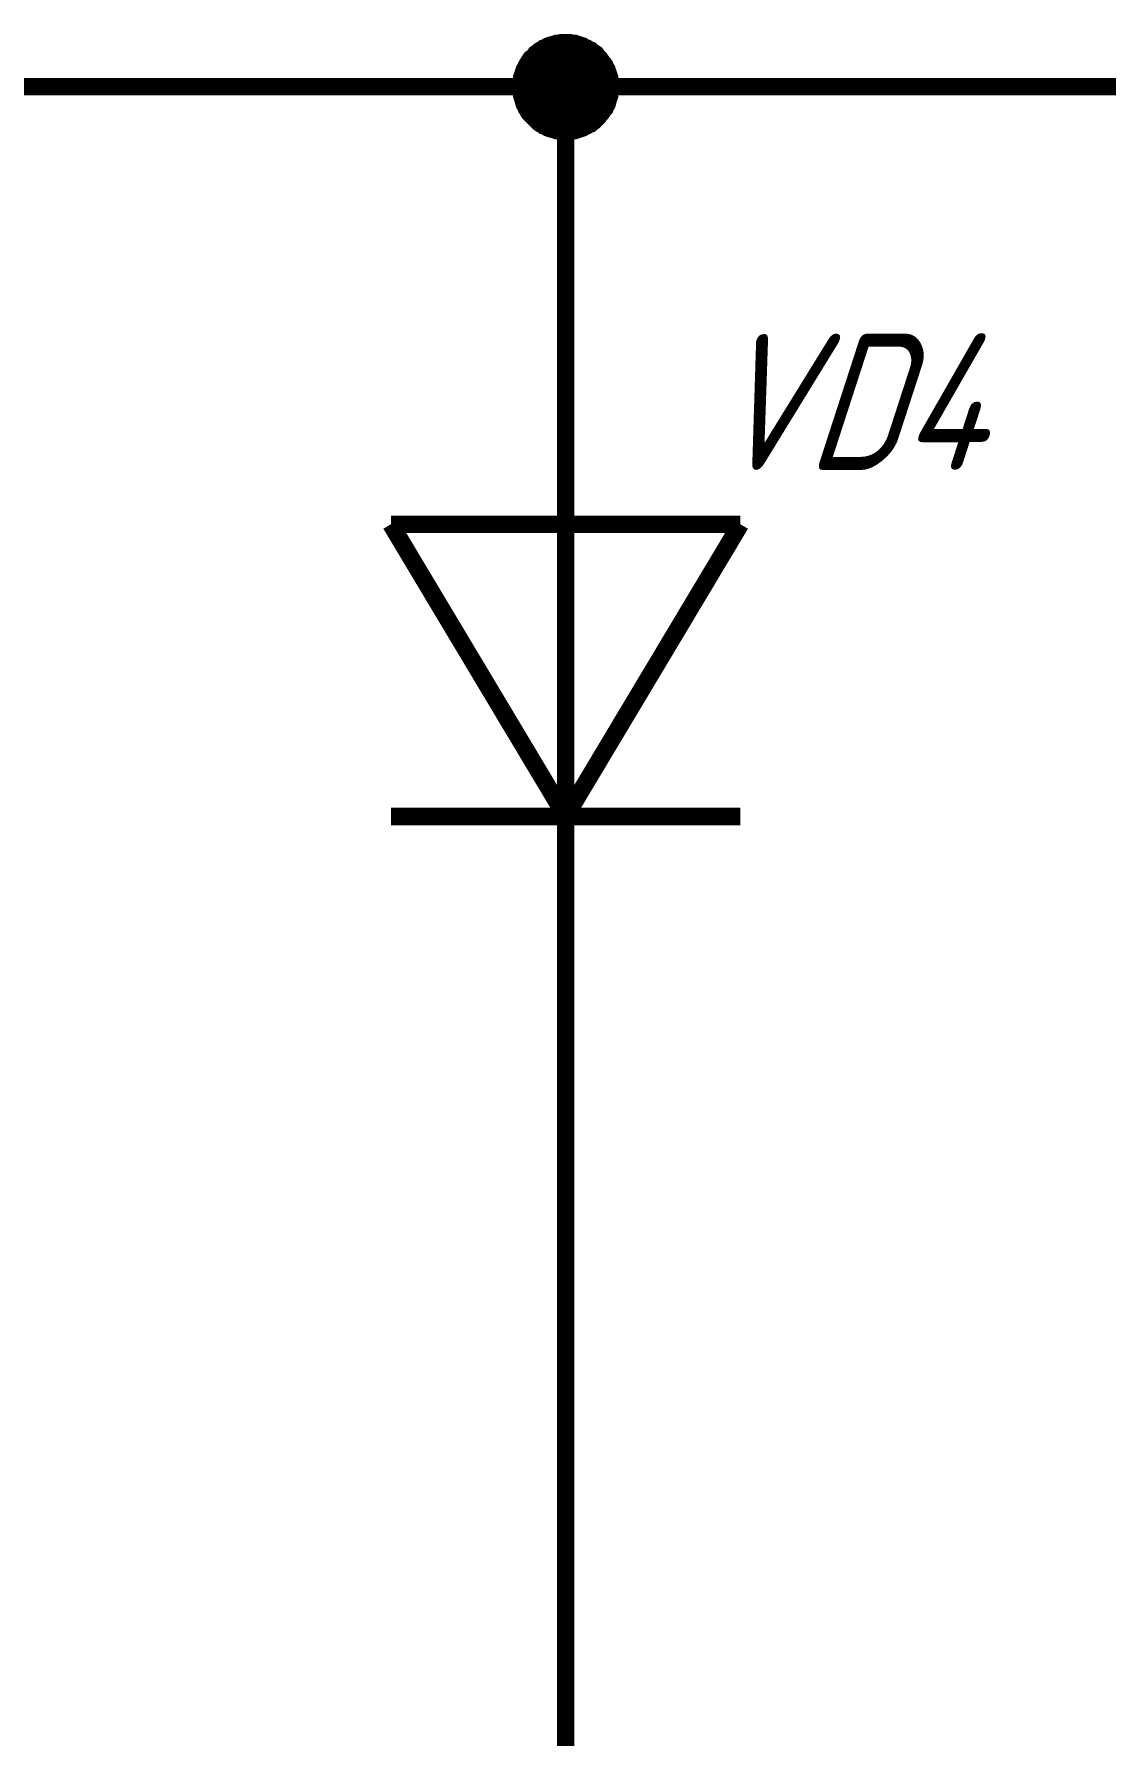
# Paper-space layout 'Layout1' of a CAD drawing. Header units: millimetres. Extents: x 0 to 420, y 0 to 297.
# Drawn here: x 186 to 204.38, y 71.88 to 101.05 of the extents above; entities that cross this region are included whole.
import ezdxf

# ---------------------------------------------------------------- set-up
doc = ezdxf.new("R2010")
doc.units = ezdxf.units.MM
doc.layers.add('Sheet', color=255, linetype='Continuous')
doc.styles.add('GOST', font='', dxfattribs={"oblique": 18})
doc.styles.get('GOST').set_extended_font_data('GOST type A')

psp = doc.layouts.get("Layout1")

# ---------------------------------------------------------------- linework, layer by layer
at = {"layer": 'Sheet'}
for points, const_width in [([(194.352, 100.15), (194.352, 100.184), (194.352, 100.229), (194.363, 100.262), (194.363, 100.307), (194.375, 100.341), (194.386, 100.375), (194.397, 100.408), (194.408, 100.442), (194.431, 100.476), (194.442, 100.509), (194.464, 100.543), (194.476, 100.566), (194.498, 100.599), (194.521, 100.633), (194.554, 100.655), (194.577, 100.678), (194.599, 100.712), (194.633, 100.734), (194.655, 100.756), (194.689, 100.779), (194.723, 100.79), (194.745, 100.813), (194.779, 100.824), (194.812, 100.846), (194.846, 100.858), (194.891, 100.869), (194.925, 100.88), (194.958, 100.891), (195.003, 100.891), (195.037, 100.902), (195.071, 100.902), (195.116, 100.902)], 0.3), ([(194.352, 100.15), (194.352, 100.184), (194.352, 100.229), (194.363, 100.262), (194.363, 100.307), (194.375, 100.341), (194.386, 100.375), (194.397, 100.408), (194.408, 100.442), (194.431, 100.476), (194.442, 100.509), (194.464, 100.543), (194.476, 100.566), (194.498, 100.599), (194.521, 100.633), (194.554, 100.655), (194.577, 100.678), (194.599, 100.712), (194.633, 100.734), (194.655, 100.756), (194.689, 100.779), (194.723, 100.79), (194.745, 100.813), (194.779, 100.824), (194.812, 100.846), (194.846, 100.858), (194.891, 100.869), (194.925, 100.88), (194.958, 100.891), (195.003, 100.891), (195.037, 100.902), (195.071, 100.902), (195.116, 100.902)], 0.3), ([(194.352, 100.15), (194.352, 100.184), (194.352, 100.229), (194.363, 100.262), (194.363, 100.307), (194.375, 100.341), (194.386, 100.375), (194.397, 100.408), (194.408, 100.442), (194.431, 100.476), (194.442, 100.509), (194.464, 100.543), (194.476, 100.566), (194.498, 100.599), (194.521, 100.633), (194.554, 100.655), (194.577, 100.678), (194.599, 100.712), (194.633, 100.734), (194.655, 100.756), (194.689, 100.779), (194.723, 100.79), (194.745, 100.813), (194.779, 100.824), (194.812, 100.846), (194.846, 100.858), (194.891, 100.869), (194.925, 100.88), (194.958, 100.891), (195.003, 100.891), (195.037, 100.902), (195.071, 100.902), (195.116, 100.902)], 0.3), ([(194.352, 100.15), (194.352, 100.184), (194.352, 100.229), (194.363, 100.262), (194.363, 100.307), (194.375, 100.341), (194.386, 100.375), (194.397, 100.408), (194.408, 100.442), (194.431, 100.476), (194.442, 100.509), (194.464, 100.543), (194.476, 100.566), (194.498, 100.599), (194.521, 100.633), (194.554, 100.655), (194.577, 100.678), (194.599, 100.712), (194.633, 100.734), (194.655, 100.756), (194.689, 100.779), (194.723, 100.79), (194.745, 100.813), (194.779, 100.824), (194.812, 100.846), (194.846, 100.858), (194.891, 100.869), (194.925, 100.88), (194.958, 100.891), (195.003, 100.891), (195.037, 100.902), (195.071, 100.902), (195.116, 100.902)], 0.3), ([(194.352, 100.15), (194.352, 100.184), (194.352, 100.229), (194.363, 100.262), (194.363, 100.307), (194.375, 100.341), (194.386, 100.375), (194.397, 100.408), (194.408, 100.442), (194.431, 100.476), (194.442, 100.509), (194.464, 100.543), (194.476, 100.566), (194.498, 100.599), (194.521, 100.633), (194.554, 100.655), (194.577, 100.678), (194.599, 100.712), (194.633, 100.734), (194.655, 100.756), (194.689, 100.779), (194.723, 100.79), (194.745, 100.813), (194.779, 100.824), (194.812, 100.846), (194.846, 100.858), (194.891, 100.869), (194.925, 100.88), (194.958, 100.891), (195.003, 100.891), (195.037, 100.902), (195.071, 100.902), (195.116, 100.902)], 0.0991), ([(194.352, 100.15), (194.352, 100.184), (194.352, 100.229), (194.363, 100.262), (194.363, 100.307), (194.375, 100.341), (194.386, 100.375), (194.397, 100.408), (194.408, 100.442), (194.431, 100.476), (194.442, 100.509), (194.464, 100.543), (194.476, 100.566), (194.498, 100.599), (194.521, 100.633), (194.554, 100.655), (194.577, 100.678), (194.599, 100.712), (194.633, 100.734), (194.655, 100.756), (194.689, 100.779), (194.723, 100.79), (194.745, 100.813), (194.779, 100.824), (194.812, 100.846), (194.846, 100.858), (194.891, 100.869), (194.925, 100.88), (194.958, 100.891), (195.003, 100.891), (195.037, 100.902), (195.071, 100.902), (195.116, 100.902)], 0.0991), ([(194.352, 100.15), (194.352, 100.184), (194.352, 100.229), (194.363, 100.262), (194.363, 100.307), (194.375, 100.341), (194.386, 100.375), (194.397, 100.408), (194.408, 100.442), (194.431, 100.476), (194.442, 100.509), (194.464, 100.543), (194.476, 100.566), (194.498, 100.599), (194.521, 100.633), (194.554, 100.655), (194.577, 100.678), (194.599, 100.712), (194.633, 100.734), (194.655, 100.756), (194.689, 100.779), (194.723, 100.79), (194.745, 100.813), (194.779, 100.824), (194.812, 100.846), (194.846, 100.858), (194.891, 100.869), (194.925, 100.88), (194.958, 100.891), (195.003, 100.891), (195.037, 100.902), (195.071, 100.902), (195.116, 100.902)], 0.0991), ([(194.352, 100.15), (194.352, 100.184), (194.352, 100.229), (194.363, 100.262), (194.363, 100.307), (194.375, 100.341), (194.386, 100.375), (194.397, 100.408), (194.408, 100.442), (194.431, 100.476), (194.442, 100.509), (194.464, 100.543), (194.476, 100.566), (194.498, 100.599), (194.521, 100.633), (194.554, 100.655), (194.577, 100.678), (194.599, 100.712), (194.633, 100.734), (194.655, 100.756), (194.689, 100.779), (194.723, 100.79), (194.745, 100.813), (194.779, 100.824), (194.812, 100.846), (194.846, 100.858), (194.891, 100.869), (194.925, 100.88), (194.958, 100.891), (195.003, 100.891), (195.037, 100.902), (195.071, 100.902), (195.116, 100.902)], 0.0991), ([(195.116, 100.902), (195.116, 100.902)], 0.3), ([(195.116, 100.902), (195.149, 100.902), (195.194, 100.902), (195.228, 100.891), (195.273, 100.891), (195.306, 100.88), (195.34, 100.869), (195.374, 100.858), (195.407, 100.846), (195.441, 100.824), (195.475, 100.813), (195.509, 100.79), (195.542, 100.779), (195.565, 100.756), (195.598, 100.734), (195.632, 100.712), (195.655, 100.678), (195.677, 100.655), (195.699, 100.633), (195.722, 100.599), (195.744, 100.566), (195.767, 100.543), (195.789, 100.509), (195.8, 100.476), (195.823, 100.442), (195.834, 100.408), (195.845, 100.375), (195.857, 100.341), (195.868, 100.307), (195.868, 100.262), (195.879, 100.229), (195.879, 100.184), (195.879, 100.15)], 0.3), ([(195.116, 100.902), (195.116, 100.902)], 0.3), ([(195.116, 100.902), (195.149, 100.902), (195.194, 100.902), (195.228, 100.891), (195.273, 100.891), (195.306, 100.88), (195.34, 100.869), (195.374, 100.858), (195.407, 100.846), (195.441, 100.824), (195.475, 100.813), (195.509, 100.79), (195.542, 100.779), (195.565, 100.756), (195.598, 100.734), (195.632, 100.712), (195.655, 100.678), (195.677, 100.655), (195.699, 100.633), (195.722, 100.599), (195.744, 100.566), (195.767, 100.543), (195.789, 100.509), (195.8, 100.476), (195.823, 100.442), (195.834, 100.408), (195.845, 100.375), (195.857, 100.341), (195.868, 100.307), (195.868, 100.262), (195.879, 100.229), (195.879, 100.184), (195.879, 100.15)], 0.3), ([(195.116, 100.902), (195.116, 100.902)], 0.3), ([(195.116, 100.902), (195.149, 100.902), (195.194, 100.902), (195.228, 100.891), (195.273, 100.891), (195.306, 100.88), (195.34, 100.869), (195.374, 100.858), (195.407, 100.846), (195.441, 100.824), (195.475, 100.813), (195.509, 100.79), (195.542, 100.779), (195.565, 100.756), (195.598, 100.734), (195.632, 100.712), (195.655, 100.678), (195.677, 100.655), (195.699, 100.633), (195.722, 100.599), (195.744, 100.566), (195.767, 100.543), (195.789, 100.509), (195.8, 100.476), (195.823, 100.442), (195.834, 100.408), (195.845, 100.375), (195.857, 100.341), (195.868, 100.307), (195.868, 100.262), (195.879, 100.229), (195.879, 100.184), (195.879, 100.15)], 0.3), ([(195.116, 100.902), (195.116, 100.902)], 0.3), ([(195.116, 100.902), (195.149, 100.902), (195.194, 100.902), (195.228, 100.891), (195.273, 100.891), (195.306, 100.88), (195.34, 100.869), (195.374, 100.858), (195.407, 100.846), (195.441, 100.824), (195.475, 100.813), (195.509, 100.79), (195.542, 100.779), (195.565, 100.756), (195.598, 100.734), (195.632, 100.712), (195.655, 100.678), (195.677, 100.655), (195.699, 100.633), (195.722, 100.599), (195.744, 100.566), (195.767, 100.543), (195.789, 100.509), (195.8, 100.476), (195.823, 100.442), (195.834, 100.408), (195.845, 100.375), (195.857, 100.341), (195.868, 100.307), (195.868, 100.262), (195.879, 100.229), (195.879, 100.184), (195.879, 100.15)], 0.3), ([(195.116, 100.902), (195.116, 100.902)], 0.0991), ([(195.116, 100.902), (195.149, 100.902), (195.194, 100.902), (195.228, 100.891), (195.273, 100.891), (195.306, 100.88), (195.34, 100.869), (195.374, 100.858), (195.407, 100.846), (195.441, 100.824), (195.475, 100.813), (195.509, 100.79), (195.542, 100.779), (195.565, 100.756), (195.598, 100.734), (195.632, 100.712), (195.655, 100.678), (195.677, 100.655), (195.699, 100.633), (195.722, 100.599), (195.744, 100.566), (195.767, 100.543), (195.789, 100.509), (195.8, 100.476), (195.823, 100.442), (195.834, 100.408), (195.845, 100.375), (195.857, 100.341), (195.868, 100.307), (195.868, 100.262), (195.879, 100.229), (195.879, 100.184), (195.879, 100.15)], 0.0991), ([(195.116, 100.902), (195.116, 100.902)], 0.0991), ([(195.116, 100.902), (195.149, 100.902), (195.194, 100.902), (195.228, 100.891), (195.273, 100.891), (195.306, 100.88), (195.34, 100.869), (195.374, 100.858), (195.407, 100.846), (195.441, 100.824), (195.475, 100.813), (195.509, 100.79), (195.542, 100.779), (195.565, 100.756), (195.598, 100.734), (195.632, 100.712), (195.655, 100.678), (195.677, 100.655), (195.699, 100.633), (195.722, 100.599), (195.744, 100.566), (195.767, 100.543), (195.789, 100.509), (195.8, 100.476), (195.823, 100.442), (195.834, 100.408), (195.845, 100.375), (195.857, 100.341), (195.868, 100.307), (195.868, 100.262), (195.879, 100.229), (195.879, 100.184), (195.879, 100.15)], 0.0991), ([(195.116, 100.902), (195.116, 100.902)], 0.0991), ([(195.116, 100.902), (195.149, 100.902), (195.194, 100.902), (195.228, 100.891), (195.273, 100.891), (195.306, 100.88), (195.34, 100.869), (195.374, 100.858), (195.407, 100.846), (195.441, 100.824), (195.475, 100.813), (195.509, 100.79), (195.542, 100.779), (195.565, 100.756), (195.598, 100.734), (195.632, 100.712), (195.655, 100.678), (195.677, 100.655), (195.699, 100.633), (195.722, 100.599), (195.744, 100.566), (195.767, 100.543), (195.789, 100.509), (195.8, 100.476), (195.823, 100.442), (195.834, 100.408), (195.845, 100.375), (195.857, 100.341), (195.868, 100.307), (195.868, 100.262), (195.879, 100.229), (195.879, 100.184), (195.879, 100.15)], 0.0991), ([(195.116, 100.902), (195.116, 100.902)], 0.0991), ([(195.116, 100.902), (195.149, 100.902), (195.194, 100.902), (195.228, 100.891), (195.273, 100.891), (195.306, 100.88), (195.34, 100.869), (195.374, 100.858), (195.407, 100.846), (195.441, 100.824), (195.475, 100.813), (195.509, 100.79), (195.542, 100.779), (195.565, 100.756), (195.598, 100.734), (195.632, 100.712), (195.655, 100.678), (195.677, 100.655), (195.699, 100.633), (195.722, 100.599), (195.744, 100.566), (195.767, 100.543), (195.789, 100.509), (195.8, 100.476), (195.823, 100.442), (195.834, 100.408), (195.845, 100.375), (195.857, 100.341), (195.868, 100.307), (195.868, 100.262), (195.879, 100.229), (195.879, 100.184), (195.879, 100.15)], 0.0991), ([(195.116, 100.15), (177.612, 100.15)], 0.3), ([(195.116, 99.386), (195.071, 99.386), (195.037, 99.386), (195.003, 99.398), (194.958, 99.398), (194.925, 99.409), (194.891, 99.42), (194.846, 99.431), (194.812, 99.443), (194.779, 99.465), (194.745, 99.476), (194.723, 99.499), (194.689, 99.51), (194.655, 99.532), (194.633, 99.555), (194.599, 99.589), (194.577, 99.611), (194.554, 99.634), (194.521, 99.667), (194.498, 99.69), (194.476, 99.723), (194.464, 99.757), (194.442, 99.78), (194.431, 99.813), (194.408, 99.847), (194.397, 99.881), (194.386, 99.926), (194.375, 99.959), (194.363, 99.993), (194.363, 100.038), (194.352, 100.071), (194.352, 100.105), (194.352, 100.15)], 0.3), ([(194.352, 100.15), (194.352, 100.15)], 0.3), ([(195.116, 99.386), (195.071, 99.386), (195.037, 99.386), (195.003, 99.398), (194.958, 99.398), (194.925, 99.409), (194.891, 99.42), (194.846, 99.431), (194.812, 99.443), (194.779, 99.465), (194.745, 99.476), (194.723, 99.499), (194.689, 99.51), (194.655, 99.532), (194.633, 99.555), (194.599, 99.589), (194.577, 99.611), (194.554, 99.634), (194.521, 99.667), (194.498, 99.69), (194.476, 99.723), (194.464, 99.757), (194.442, 99.78), (194.431, 99.813), (194.408, 99.847), (194.397, 99.881), (194.386, 99.926), (194.375, 99.959), (194.363, 99.993), (194.363, 100.038), (194.352, 100.071), (194.352, 100.105), (194.352, 100.15)], 0.3), ([(194.352, 100.15), (194.352, 100.15)], 0.3), ([(195.116, 99.386), (195.071, 99.386), (195.037, 99.386), (195.003, 99.398), (194.958, 99.398), (194.925, 99.409), (194.891, 99.42), (194.846, 99.431), (194.812, 99.443), (194.779, 99.465), (194.745, 99.476), (194.723, 99.499), (194.689, 99.51), (194.655, 99.532), (194.633, 99.555), (194.599, 99.589), (194.577, 99.611), (194.554, 99.634), (194.521, 99.667), (194.498, 99.69), (194.476, 99.723), (194.464, 99.757), (194.442, 99.78), (194.431, 99.813), (194.408, 99.847), (194.397, 99.881), (194.386, 99.926), (194.375, 99.959), (194.363, 99.993), (194.363, 100.038), (194.352, 100.071), (194.352, 100.105), (194.352, 100.15)], 0.3), ([(194.352, 100.15), (194.352, 100.15)], 0.3), ([(195.116, 99.386), (195.071, 99.386), (195.037, 99.386), (195.003, 99.398), (194.958, 99.398), (194.925, 99.409), (194.891, 99.42), (194.846, 99.431), (194.812, 99.443), (194.779, 99.465), (194.745, 99.476), (194.723, 99.499), (194.689, 99.51), (194.655, 99.532), (194.633, 99.555), (194.599, 99.589), (194.577, 99.611), (194.554, 99.634), (194.521, 99.667), (194.498, 99.69), (194.476, 99.723), (194.464, 99.757), (194.442, 99.78), (194.431, 99.813), (194.408, 99.847), (194.397, 99.881), (194.386, 99.926), (194.375, 99.959), (194.363, 99.993), (194.363, 100.038), (194.352, 100.071), (194.352, 100.105), (194.352, 100.15)], 0.3), ([(194.352, 100.15), (194.352, 100.15)], 0.3), ([(195.116, 99.386), (195.071, 99.386), (195.037, 99.386), (195.003, 99.398), (194.958, 99.398), (194.925, 99.409), (194.891, 99.42), (194.846, 99.431), (194.812, 99.443), (194.779, 99.465), (194.745, 99.476), (194.723, 99.499), (194.689, 99.51), (194.655, 99.532), (194.633, 99.555), (194.599, 99.589), (194.577, 99.611), (194.554, 99.634), (194.521, 99.667), (194.498, 99.69), (194.476, 99.723), (194.464, 99.757), (194.442, 99.78), (194.431, 99.813), (194.408, 99.847), (194.397, 99.881), (194.386, 99.926), (194.375, 99.959), (194.363, 99.993), (194.363, 100.038), (194.352, 100.071), (194.352, 100.105), (194.352, 100.15)], 0.0991), ([(194.352, 100.15), (194.352, 100.15)], 0.0991), ([(195.116, 99.386), (195.071, 99.386), (195.037, 99.386), (195.003, 99.398), (194.958, 99.398), (194.925, 99.409), (194.891, 99.42), (194.846, 99.431), (194.812, 99.443), (194.779, 99.465), (194.745, 99.476), (194.723, 99.499), (194.689, 99.51), (194.655, 99.532), (194.633, 99.555), (194.599, 99.589), (194.577, 99.611), (194.554, 99.634), (194.521, 99.667), (194.498, 99.69), (194.476, 99.723), (194.464, 99.757), (194.442, 99.78), (194.431, 99.813), (194.408, 99.847), (194.397, 99.881), (194.386, 99.926), (194.375, 99.959), (194.363, 99.993), (194.363, 100.038), (194.352, 100.071), (194.352, 100.105), (194.352, 100.15)], 0.0991), ([(194.352, 100.15), (194.352, 100.15)], 0.0991), ([(195.116, 99.386), (195.071, 99.386), (195.037, 99.386), (195.003, 99.398), (194.958, 99.398), (194.925, 99.409), (194.891, 99.42), (194.846, 99.431), (194.812, 99.443), (194.779, 99.465), (194.745, 99.476), (194.723, 99.499), (194.689, 99.51), (194.655, 99.532), (194.633, 99.555), (194.599, 99.589), (194.577, 99.611), (194.554, 99.634), (194.521, 99.667), (194.498, 99.69), (194.476, 99.723), (194.464, 99.757), (194.442, 99.78), (194.431, 99.813), (194.408, 99.847), (194.397, 99.881), (194.386, 99.926), (194.375, 99.959), (194.363, 99.993), (194.363, 100.038), (194.352, 100.071), (194.352, 100.105), (194.352, 100.15)], 0.0991), ([(194.352, 100.15), (194.352, 100.15)], 0.0991), ([(195.116, 99.386), (195.071, 99.386), (195.037, 99.386), (195.003, 99.398), (194.958, 99.398), (194.925, 99.409), (194.891, 99.42), (194.846, 99.431), (194.812, 99.443), (194.779, 99.465), (194.745, 99.476), (194.723, 99.499), (194.689, 99.51), (194.655, 99.532), (194.633, 99.555), (194.599, 99.589), (194.577, 99.611), (194.554, 99.634), (194.521, 99.667), (194.498, 99.69), (194.476, 99.723), (194.464, 99.757), (194.442, 99.78), (194.431, 99.813), (194.408, 99.847), (194.397, 99.881), (194.386, 99.926), (194.375, 99.959), (194.363, 99.993), (194.363, 100.038), (194.352, 100.071), (194.352, 100.105), (194.352, 100.15)], 0.0991), ([(194.352, 100.15), (194.352, 100.15)], 0.0991), ([(195.116, 97.646), (195.116, 100.15), (210.104, 100.15)], 0.3), ([(195.879, 100.15), (195.879, 100.105), (195.879, 100.071), (195.868, 100.038), (195.868, 99.993), (195.857, 99.959), (195.845, 99.926), (195.834, 99.881), (195.823, 99.847), (195.8, 99.813), (195.789, 99.78), (195.767, 99.757), (195.744, 99.723), (195.722, 99.69), (195.699, 99.667), (195.677, 99.634), (195.655, 99.611), (195.632, 99.589), (195.598, 99.555), (195.565, 99.532), (195.542, 99.51), (195.509, 99.499), (195.475, 99.476), (195.441, 99.465), (195.407, 99.443), (195.374, 99.431), (195.34, 99.42), (195.306, 99.409), (195.273, 99.398), (195.228, 99.398), (195.194, 99.386), (195.149, 99.386), (195.116, 99.386)], 0.3), ([(195.879, 100.15), (195.879, 100.105), (195.879, 100.071), (195.868, 100.038), (195.868, 99.993), (195.857, 99.959), (195.845, 99.926), (195.834, 99.881), (195.823, 99.847), (195.8, 99.813), (195.789, 99.78), (195.767, 99.757), (195.744, 99.723), (195.722, 99.69), (195.699, 99.667), (195.677, 99.634), (195.655, 99.611), (195.632, 99.589), (195.598, 99.555), (195.565, 99.532), (195.542, 99.51), (195.509, 99.499), (195.475, 99.476), (195.441, 99.465), (195.407, 99.443), (195.374, 99.431), (195.34, 99.42), (195.306, 99.409), (195.273, 99.398), (195.228, 99.398), (195.194, 99.386), (195.149, 99.386), (195.116, 99.386)], 0.3), ([(195.879, 100.15), (195.879, 100.105), (195.879, 100.071), (195.868, 100.038), (195.868, 99.993), (195.857, 99.959), (195.845, 99.926), (195.834, 99.881), (195.823, 99.847), (195.8, 99.813), (195.789, 99.78), (195.767, 99.757), (195.744, 99.723), (195.722, 99.69), (195.699, 99.667), (195.677, 99.634), (195.655, 99.611), (195.632, 99.589), (195.598, 99.555), (195.565, 99.532), (195.542, 99.51), (195.509, 99.499), (195.475, 99.476), (195.441, 99.465), (195.407, 99.443), (195.374, 99.431), (195.34, 99.42), (195.306, 99.409), (195.273, 99.398), (195.228, 99.398), (195.194, 99.386), (195.149, 99.386), (195.116, 99.386)], 0.3), ([(195.879, 100.15), (195.879, 100.105), (195.879, 100.071), (195.868, 100.038), (195.868, 99.993), (195.857, 99.959), (195.845, 99.926), (195.834, 99.881), (195.823, 99.847), (195.8, 99.813), (195.789, 99.78), (195.767, 99.757), (195.744, 99.723), (195.722, 99.69), (195.699, 99.667), (195.677, 99.634), (195.655, 99.611), (195.632, 99.589), (195.598, 99.555), (195.565, 99.532), (195.542, 99.51), (195.509, 99.499), (195.475, 99.476), (195.441, 99.465), (195.407, 99.443), (195.374, 99.431), (195.34, 99.42), (195.306, 99.409), (195.273, 99.398), (195.228, 99.398), (195.194, 99.386), (195.149, 99.386), (195.116, 99.386)], 0.3), ([(195.879, 100.15), (195.879, 100.105), (195.879, 100.071), (195.868, 100.038), (195.868, 99.993), (195.857, 99.959), (195.845, 99.926), (195.834, 99.881), (195.823, 99.847), (195.8, 99.813), (195.789, 99.78), (195.767, 99.757), (195.744, 99.723), (195.722, 99.69), (195.699, 99.667), (195.677, 99.634), (195.655, 99.611), (195.632, 99.589), (195.598, 99.555), (195.565, 99.532), (195.542, 99.51), (195.509, 99.499), (195.475, 99.476), (195.441, 99.465), (195.407, 99.443), (195.374, 99.431), (195.34, 99.42), (195.306, 99.409), (195.273, 99.398), (195.228, 99.398), (195.194, 99.386), (195.149, 99.386), (195.116, 99.386)], 0.0991), ([(195.879, 100.15), (195.879, 100.105), (195.879, 100.071), (195.868, 100.038), (195.868, 99.993), (195.857, 99.959), (195.845, 99.926), (195.834, 99.881), (195.823, 99.847), (195.8, 99.813), (195.789, 99.78), (195.767, 99.757), (195.744, 99.723), (195.722, 99.69), (195.699, 99.667), (195.677, 99.634), (195.655, 99.611), (195.632, 99.589), (195.598, 99.555), (195.565, 99.532), (195.542, 99.51), (195.509, 99.499), (195.475, 99.476), (195.441, 99.465), (195.407, 99.443), (195.374, 99.431), (195.34, 99.42), (195.306, 99.409), (195.273, 99.398), (195.228, 99.398), (195.194, 99.386), (195.149, 99.386), (195.116, 99.386)], 0.0991), ([(195.879, 100.15), (195.879, 100.105), (195.879, 100.071), (195.868, 100.038), (195.868, 99.993), (195.857, 99.959), (195.845, 99.926), (195.834, 99.881), (195.823, 99.847), (195.8, 99.813), (195.789, 99.78), (195.767, 99.757), (195.744, 99.723), (195.722, 99.69), (195.699, 99.667), (195.677, 99.634), (195.655, 99.611), (195.632, 99.589), (195.598, 99.555), (195.565, 99.532), (195.542, 99.51), (195.509, 99.499), (195.475, 99.476), (195.441, 99.465), (195.407, 99.443), (195.374, 99.431), (195.34, 99.42), (195.306, 99.409), (195.273, 99.398), (195.228, 99.398), (195.194, 99.386), (195.149, 99.386), (195.116, 99.386)], 0.0991), ([(195.879, 100.15), (195.879, 100.105), (195.879, 100.071), (195.868, 100.038), (195.868, 99.993), (195.857, 99.959), (195.845, 99.926), (195.834, 99.881), (195.823, 99.847), (195.8, 99.813), (195.789, 99.78), (195.767, 99.757), (195.744, 99.723), (195.722, 99.69), (195.699, 99.667), (195.677, 99.634), (195.655, 99.611), (195.632, 99.589), (195.598, 99.555), (195.565, 99.532), (195.542, 99.51), (195.509, 99.499), (195.475, 99.476), (195.441, 99.465), (195.407, 99.443), (195.374, 99.431), (195.34, 99.42), (195.306, 99.409), (195.273, 99.398), (195.228, 99.398), (195.194, 99.386), (195.149, 99.386), (195.116, 99.386)], 0.0991), ([(195.879, 100.15), (195.879, 100.15), (195.879, 100.15), (195.879, 100.15), (195.879, 100.15), (195.879, 100.15), (195.879, 100.15), (195.879, 100.15), (195.879, 100.15), (195.879, 100.15), (195.879, 100.15), (195.879, 100.15), (195.879, 100.15), (195.879, 100.15), (195.879, 100.15), (195.879, 100.15), (195.879, 100.15), (195.879, 100.15), (195.879, 100.15), (195.879, 100.15), (195.879, 100.15), (195.879, 100.15), (195.879, 100.15), (195.879, 100.15), (195.879, 100.15), (195.879, 100.15), (195.879, 100.15), (195.879, 100.15), (195.879, 100.15), (195.879, 100.15), (195.879, 100.15), (195.879, 100.15), (195.879, 100.15)], 0.3), ([(195.879, 100.15), (195.879, 100.15)], 0.3), ([(195.879, 100.15), (195.879, 100.15), (195.879, 100.15), (195.879, 100.15), (195.879, 100.15), (195.879, 100.15), (195.879, 100.15), (195.879, 100.15), (195.879, 100.15), (195.879, 100.15), (195.879, 100.15), (195.879, 100.15), (195.879, 100.15), (195.879, 100.15), (195.879, 100.15), (195.879, 100.15), (195.879, 100.15), (195.879, 100.15), (195.879, 100.15), (195.879, 100.15), (195.879, 100.15), (195.879, 100.15), (195.879, 100.15), (195.879, 100.15), (195.879, 100.15), (195.879, 100.15), (195.879, 100.15), (195.879, 100.15), (195.879, 100.15), (195.879, 100.15), (195.879, 100.15), (195.879, 100.15), (195.879, 100.15)], 0.3), ([(195.879, 100.15), (195.879, 100.15)], 0.3), ([(195.879, 100.15), (195.879, 100.15), (195.879, 100.15), (195.879, 100.15), (195.879, 100.15), (195.879, 100.15), (195.879, 100.15), (195.879, 100.15), (195.879, 100.15), (195.879, 100.15), (195.879, 100.15), (195.879, 100.15), (195.879, 100.15), (195.879, 100.15), (195.879, 100.15), (195.879, 100.15), (195.879, 100.15), (195.879, 100.15), (195.879, 100.15), (195.879, 100.15), (195.879, 100.15), (195.879, 100.15), (195.879, 100.15), (195.879, 100.15), (195.879, 100.15), (195.879, 100.15), (195.879, 100.15), (195.879, 100.15), (195.879, 100.15), (195.879, 100.15), (195.879, 100.15), (195.879, 100.15), (195.879, 100.15)], 0.3), ([(195.879, 100.15), (195.879, 100.15)], 0.3), ([(195.879, 100.15), (195.879, 100.15), (195.879, 100.15), (195.879, 100.15), (195.879, 100.15), (195.879, 100.15), (195.879, 100.15), (195.879, 100.15), (195.879, 100.15), (195.879, 100.15), (195.879, 100.15), (195.879, 100.15), (195.879, 100.15), (195.879, 100.15), (195.879, 100.15), (195.879, 100.15), (195.879, 100.15), (195.879, 100.15), (195.879, 100.15), (195.879, 100.15), (195.879, 100.15), (195.879, 100.15), (195.879, 100.15), (195.879, 100.15), (195.879, 100.15), (195.879, 100.15), (195.879, 100.15), (195.879, 100.15), (195.879, 100.15), (195.879, 100.15), (195.879, 100.15), (195.879, 100.15), (195.879, 100.15)], 0.3), ([(195.879, 100.15), (195.879, 100.15)], 0.3), ([(195.879, 100.15), (195.879, 100.15), (195.879, 100.15), (195.879, 100.15), (195.879, 100.15), (195.879, 100.15), (195.879, 100.15), (195.879, 100.15), (195.879, 100.15), (195.879, 100.15), (195.879, 100.15), (195.879, 100.15), (195.879, 100.15), (195.879, 100.15), (195.879, 100.15), (195.879, 100.15), (195.879, 100.15), (195.879, 100.15), (195.879, 100.15), (195.879, 100.15), (195.879, 100.15), (195.879, 100.15), (195.879, 100.15), (195.879, 100.15), (195.879, 100.15), (195.879, 100.15), (195.879, 100.15), (195.879, 100.15), (195.879, 100.15), (195.879, 100.15), (195.879, 100.15), (195.879, 100.15), (195.879, 100.15)], 0.0991), ([(195.879, 100.15), (195.879, 100.15)], 0.0991), ([(195.879, 100.15), (195.879, 100.15), (195.879, 100.15), (195.879, 100.15), (195.879, 100.15), (195.879, 100.15), (195.879, 100.15), (195.879, 100.15), (195.879, 100.15), (195.879, 100.15), (195.879, 100.15), (195.879, 100.15), (195.879, 100.15), (195.879, 100.15), (195.879, 100.15), (195.879, 100.15), (195.879, 100.15), (195.879, 100.15), (195.879, 100.15), (195.879, 100.15), (195.879, 100.15), (195.879, 100.15), (195.879, 100.15), (195.879, 100.15), (195.879, 100.15), (195.879, 100.15), (195.879, 100.15), (195.879, 100.15), (195.879, 100.15), (195.879, 100.15), (195.879, 100.15), (195.879, 100.15), (195.879, 100.15)], 0.0991), ([(195.879, 100.15), (195.879, 100.15)], 0.0991), ([(195.879, 100.15), (195.879, 100.15), (195.879, 100.15), (195.879, 100.15), (195.879, 100.15), (195.879, 100.15), (195.879, 100.15), (195.879, 100.15), (195.879, 100.15), (195.879, 100.15), (195.879, 100.15), (195.879, 100.15), (195.879, 100.15), (195.879, 100.15), (195.879, 100.15), (195.879, 100.15), (195.879, 100.15), (195.879, 100.15), (195.879, 100.15), (195.879, 100.15), (195.879, 100.15), (195.879, 100.15), (195.879, 100.15), (195.879, 100.15), (195.879, 100.15), (195.879, 100.15), (195.879, 100.15), (195.879, 100.15), (195.879, 100.15), (195.879, 100.15), (195.879, 100.15), (195.879, 100.15), (195.879, 100.15)], 0.0991), ([(195.879, 100.15), (195.879, 100.15)], 0.0991), ([(195.879, 100.15), (195.879, 100.15), (195.879, 100.15), (195.879, 100.15), (195.879, 100.15), (195.879, 100.15), (195.879, 100.15), (195.879, 100.15), (195.879, 100.15), (195.879, 100.15), (195.879, 100.15), (195.879, 100.15), (195.879, 100.15), (195.879, 100.15), (195.879, 100.15), (195.879, 100.15), (195.879, 100.15), (195.879, 100.15), (195.879, 100.15), (195.879, 100.15), (195.879, 100.15), (195.879, 100.15), (195.879, 100.15), (195.879, 100.15), (195.879, 100.15), (195.879, 100.15), (195.879, 100.15), (195.879, 100.15), (195.879, 100.15), (195.879, 100.15), (195.879, 100.15), (195.879, 100.15), (195.879, 100.15)], 0.0991), ([(195.879, 100.15), (195.879, 100.15)], 0.0991), ([(195.116, 92.649), (195.116, 97.646)], 0.3), ([(198.113, 92.649), (192.118, 92.649)], 0.3), ([(192.118, 92.649), (195.116, 87.64)], 0.3), ([(195.116, 87.64), (198.113, 92.649)], 0.3), ([(195.116, 92.649), (195.116, 87.64)], 0.3), ([(198.113, 87.64), (192.118, 87.64)], 0.3), ([(195.116, 87.64), (195.116, 82.643)], 0.3), ([(195.116, 82.643), (195.116, 50.145), (170.112, 50.145), (170.112, 47.641)], 0.3)]:
    psp.add_lwpolyline(points, dxfattribs=dict(at, const_width=const_width))
at = {"layer": 'Sheet', "const_width": 0.762}
psp.add_lwpolyline([(194.723, 100.151, 1), (195.485, 100.151, 1)], format="xyb", close=True, dxfattribs=at)

# ---------------------------------------------------------------- texts
at = {"layer": 'Sheet', "style": 'GOST', "oblique": 18}
psp.add_text('VD4', height=2.3358, dxfattribs=at).set_placement((197.53, 93.581))

doc.saveas('drawing.dxf')
